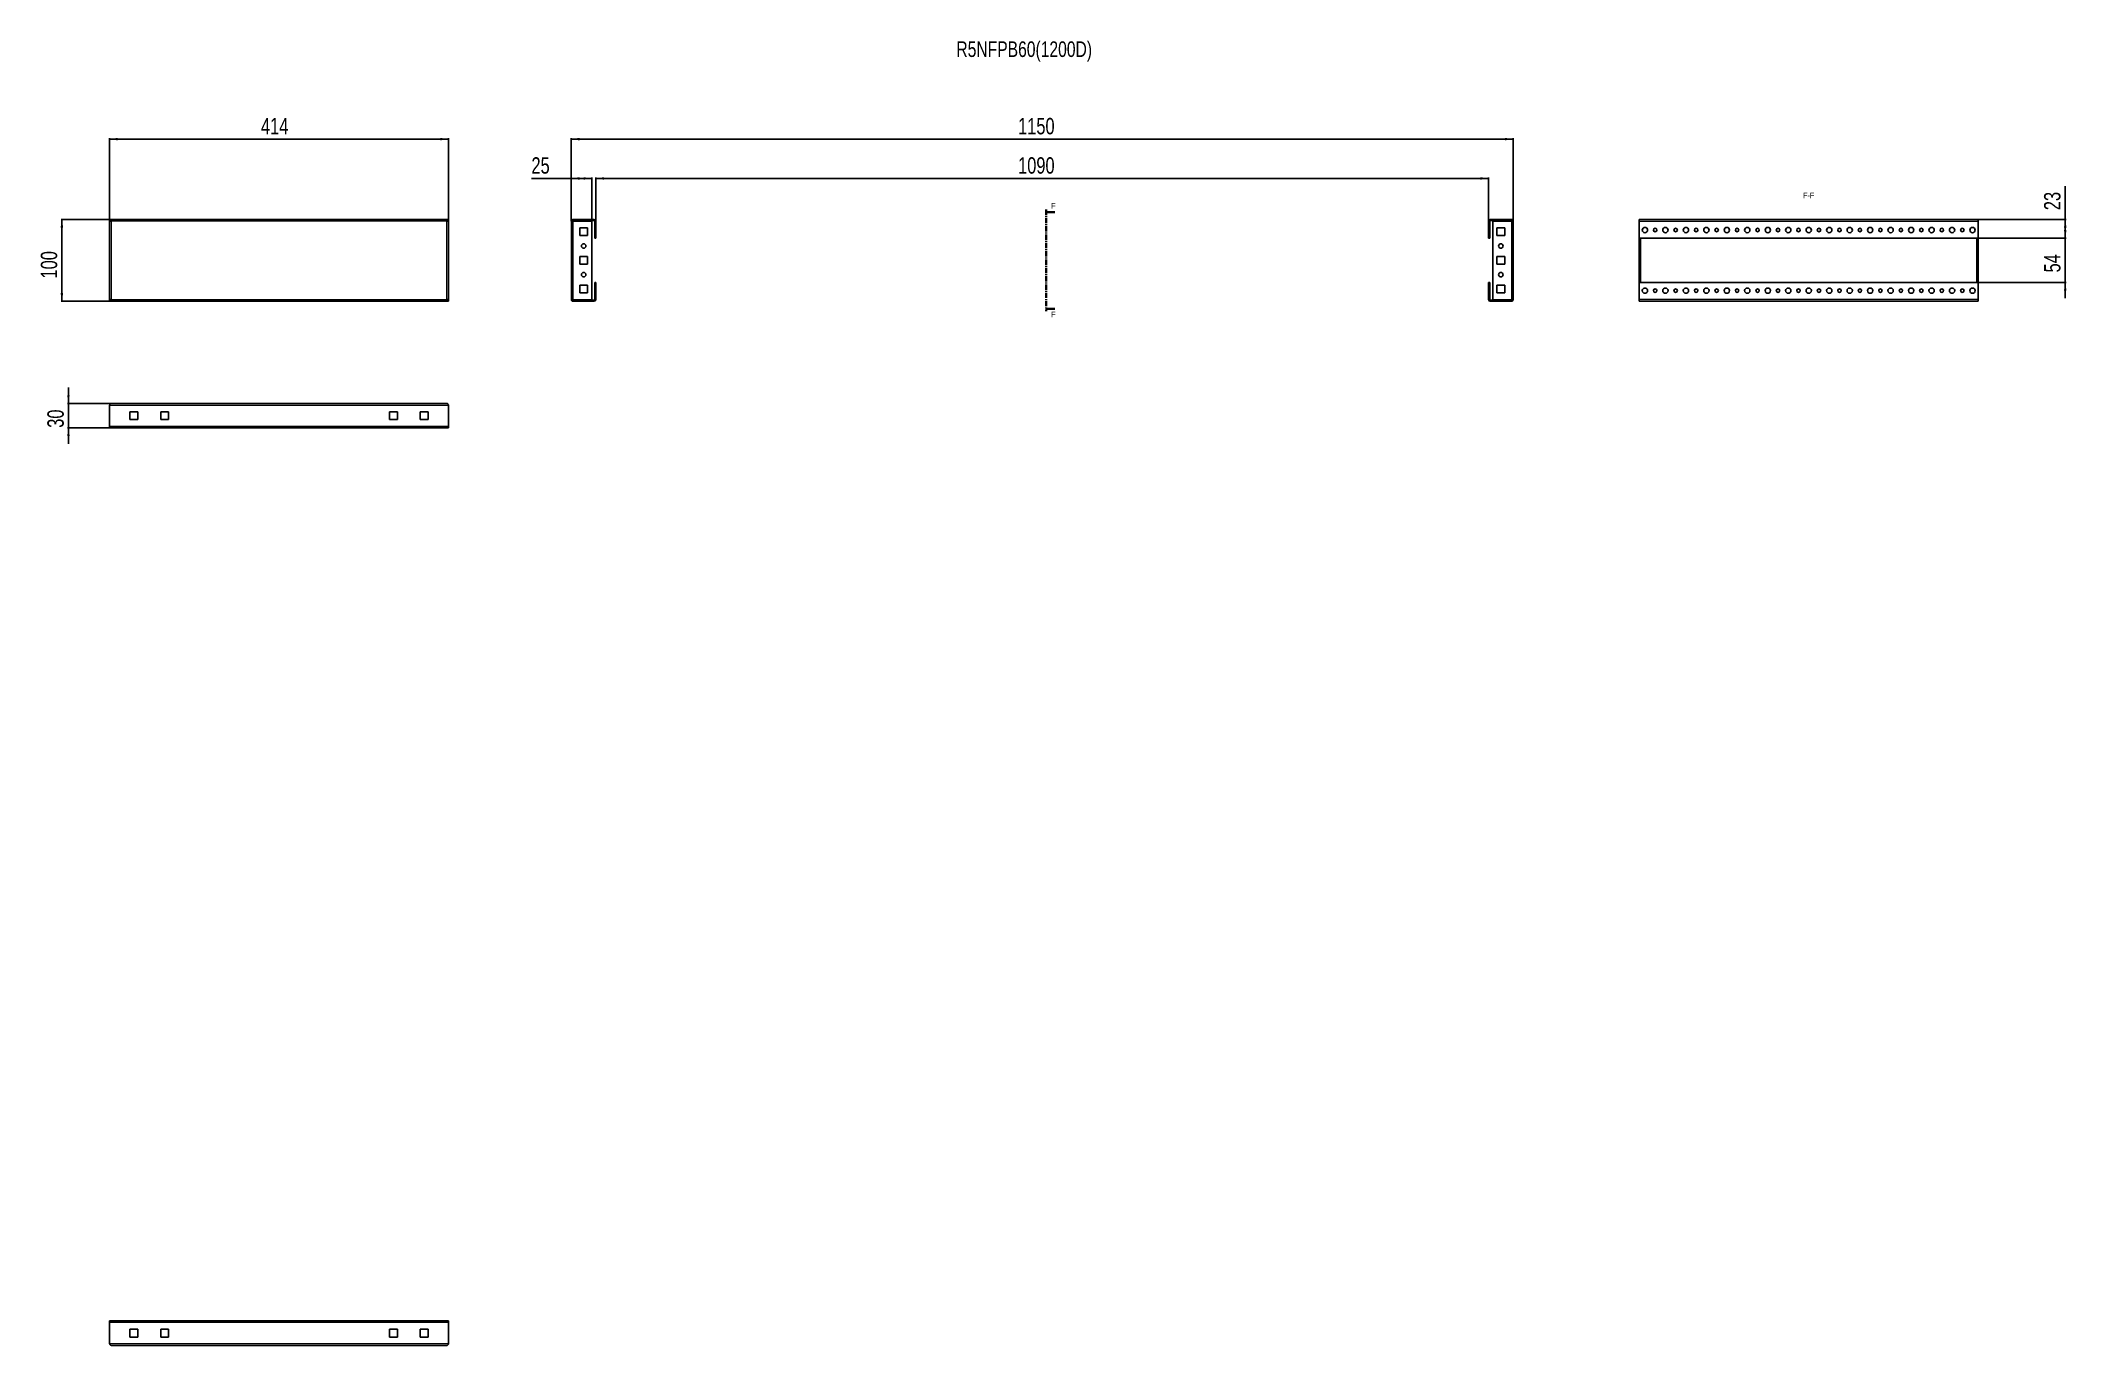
# Model space of a CAD drawing. Header units: millimetres. Extents: x -114 to 2360, y -1042 to 551.
import ezdxf

# ---------------------------------------------------------------- set-up
doc = ezdxf.new("R2010")
doc.units = ezdxf.units.MM
doc.linetypes.add('CENTER', pattern=[10.16, 6.35, -1.27, 1.27, -1.27])
doc.layers.add('FORMAT', color=7, linetype='Continuous')
doc.styles.add('SLDTEXTSTYLE0', font='TXT', dxfattribs={"width": 0.75})
doc.dimstyles.new('SLDDIMSTYLE0', dxfattribs={"dimtxt": 20, "dimasz": 10, "dimexe": 0, "dimexo": 0.0625, "dimgap": 5, "dimtad": 2, "dimdec": 1, "dimrnd": 1e-09, "dimzin": 12, "dimdsep": 46, "dimtxsty": 'SLDTEXTSTYLE0', "dimsah": 1, "dimcen": 0.09, "dimadec": 0, "dimazin": 3, "dimtfac": 1, "dimtofl": 0, "dimtmove": 0, "dimatfit": 3, "dimfxl": 0, "dimfrac": 2, "dimtolj": 1, "dimtzin": 12, "dimarcsym": 0})
doc.dimstyles.new('SLDDIMSTYLE1', dxfattribs={"dimtxt": 20, "dimasz": 10, "dimexe": 0, "dimexo": 0.0625, "dimgap": 5, "dimtad": 2, "dimdec": 1, "dimrnd": 1e-09, "dimzin": 12, "dimdsep": 46, "dimtxsty": 'SLDTEXTSTYLE0', "dimsah": 1, "dimcen": 0.09, "dimadec": 0, "dimazin": 3, "dimtfac": 1, "dimtmove": 0, "dimatfit": 0, "dimfxl": 0, "dimfrac": 2, "dimtolj": 1, "dimtzin": 12, "dimarcsym": 0})

# ---------------------------------------------------------------- blocks, each defined once
blk = doc.blocks.new('_D')
at = {"layer": 'FORMAT'}
for p, q in [((-29.8, 330.6), (-29.8, 431.6)), ((-29.8, 430.6), (384.2, 430.6)), ((384.2, 330.6), (384.2, 431.6))]:
    blk.add_line(p, q, dxfattribs=at)
for points in [[(-29.8, 430.6), (-19.8, 429), (-19.8, 432.1)], [(384.2, 430.6), (374.2, 432.1), (374.2, 429)]]:
    blk.add_solid(points, dxfattribs=at)
at = {"layer": 'FORMAT', "insert": (155.1, 456.4), "char_height": 20, "attachment_point": 1, "style": 'SLDTEXTSTYLE0'}
blk.add_mtext('414', dxfattribs=at)
blk = doc.blocks.new('_D_1')
at = {"layer": 'FORMAT'}
for p, q in [((-29.8, 332.6), (-88.9, 332.6)), ((-87.9, 332.6), (-87.9, 232.6)), ((-29.8, 232.6), (-88.9, 232.6))]:
    blk.add_line(p, q, dxfattribs=at)
for points in [[(-87.9, 332.6), (-89.5, 322.6), (-86.4, 322.6)], [(-87.9, 232.6), (-86.4, 242.6), (-89.5, 242.6)]]:
    blk.add_solid(points, dxfattribs=at)
at = {"layer": 'FORMAT', "insert": (-113.7, 260.4), "char_height": 20, "attachment_point": 1, "rotation": 90, "style": 'SLDTEXTSTYLE0'}
blk.add_mtext('100', dxfattribs=at)
blk = doc.blocks.new('_D_2')
at = {"layer": 'FORMAT'}
for p, q in [((534.1, 330.5), (534.1, 431.6)), ((534.1, 430.6), (1684.1, 430.6)), ((1684.1, 330.5), (1684.1, 431.6))]:
    blk.add_line(p, q, dxfattribs=at)
for points in [[(534.1, 430.6), (544.1, 429), (544.1, 432.1)], [(1684.1, 430.6), (1674.1, 432.1), (1674.1, 429)]]:
    blk.add_solid(points, dxfattribs=at)
at = {"layer": 'FORMAT', "insert": (1079.6, 456.4), "char_height": 20, "attachment_point": 1, "style": 'SLDTEXTSTYLE0'}
blk.add_mtext('1150', dxfattribs=at)
blk = doc.blocks.new('_D_3')
at = {"layer": 'FORMAT'}
for p, q in [((564.1, 330.5), (564.1, 383.6)), ((564.1, 382.6), (1654.1, 382.6)), ((1654.1, 330.5), (1654.1, 383.6))]:
    blk.add_line(p, q, dxfattribs=at)
for points in [[(564.1, 382.6), (574.1, 381), (574.1, 384.1)], [(1654.1, 382.6), (1644.1, 384.1), (1644.1, 381)]]:
    blk.add_solid(points, dxfattribs=at)
at = {"layer": 'FORMAT', "insert": (1079.6, 408.4), "char_height": 20, "attachment_point": 1, "style": 'SLDTEXTSTYLE0'}
blk.add_mtext('1090', dxfattribs=at)
blk = doc.blocks.new('_D_4')
at = {"layer": 'FORMAT'}
for p, q in [((534.1, 382.6), (485.4, 382.6)), ((534.1, 330.5), (534.1, 383.6)), ((559.1, 382.6), (534.1, 382.6)), ((559.1, 330.6), (559.1, 383.6))]:
    blk.add_line(p, q, dxfattribs=at)
for points in [[(534.1, 382.6), (544.1, 381), (544.1, 384.1)], [(559.1, 382.6), (549.1, 384.1), (549.1, 381)]]:
    blk.add_solid(points, dxfattribs=at)
at = {"layer": 'FORMAT', "insert": (485.4, 408.4), "char_height": 20, "attachment_point": 1, "style": 'SLDTEXTSTYLE0'}
blk.add_mtext('25', dxfattribs=at)
blk = doc.blocks.new('_D_5')
at = {"layer": 'FORMAT'}
for p, q in [((-79.9, 108), (-79.9, 127.3)), ((-27.7, 108), (-80.9, 108)), ((-79.9, 108), (-79.9, 78)), ((-29.8, 78), (-80.9, 78)), ((-79.9, 78), (-79.9, 58.8))]:
    blk.add_line(p, q, dxfattribs=at)
for points in [[(-79.9, 108), (-78.4, 118), (-81.5, 118)], [(-79.9, 78), (-81.5, 68), (-78.4, 68)]]:
    blk.add_solid(points, dxfattribs=at)
at = {"layer": 'FORMAT', "insert": (-105.7, 78.2), "char_height": 20, "attachment_point": 1, "rotation": 90, "style": 'SLDTEXTSTYLE0'}
blk.add_mtext('30', dxfattribs=at)
blk = doc.blocks.new('_D_6')
at = {"layer": 'FORMAT'}
for p, q in [((2358.2, 309.6), (2358.2, 328.8)), ((2251.1, 309.6), (2359.2, 309.6)), ((2358.2, 255.6), (2358.2, 309.6)), ((2251.1, 255.6), (2359.2, 255.6)), ((2358.2, 255.6), (2358.2, 236.3))]:
    blk.add_line(p, q, dxfattribs=at)
for points in [[(2358.2, 309.6), (2359.8, 319.6), (2356.7, 319.6)], [(2358.2, 255.6), (2356.7, 245.6), (2359.8, 245.6)]]:
    blk.add_solid(points, dxfattribs=at)
at = {"layer": 'FORMAT', "insert": (2332.4, 267.8), "char_height": 20, "attachment_point": 1, "rotation": 90, "style": 'SLDTEXTSTYLE0'}
blk.add_mtext('54', dxfattribs=at)
blk = doc.blocks.new('_D_7')
at = {"layer": 'FORMAT'}
for p, q in [((2358.2, 332.6), (2358.2, 373.3)), ((2252.1, 332.6), (2359.2, 332.6)), ((2358.2, 309.6), (2358.2, 332.6)), ((2251.1, 309.6), (2359.2, 309.6))]:
    blk.add_line(p, q, dxfattribs=at)
for points in [[(2358.2, 332.6), (2356.7, 322.6), (2359.8, 322.6)], [(2358.2, 309.6), (2359.8, 319.6), (2356.7, 319.6)]]:
    blk.add_solid(points, dxfattribs=at)
at = {"layer": 'FORMAT', "insert": (2332.4, 343.8), "char_height": 20, "attachment_point": 1, "rotation": 90, "style": 'SLDTEXTSTYLE0'}
blk.add_mtext('23', dxfattribs=at)

msp = doc.modelspace()

# ---------------------------------------------------------------- linework, layer by layer
at = {"color": 7, "linetype": 'Continuous', "lineweight": 25}
for p, q in [((-29.78, 331.07), (-29.78, 332.57)), ((384.22, 332.57), (-29.78, 332.57)), ((-29.78, 331.07), (-29.78, 330.57)), ((-29.78, 330.57), (-29.78, 234.57)), ((-29.78, 330.57), (-28.28, 330.57)), ((384.22, 330.57), (382.72, 330.57)), ((384.22, 332.57), (384.22, 331.07)), ((384.22, 330.57), (384.22, 331.07)), ((384.22, 234.57), (384.22, 330.57)), ((534.14, 234.67), (534.14, 330.47)), ((536.24, 332.57), (536.24, 331.07)), ((536.24, 332.57), (562.04, 332.57)), ((536.24, 331.07), (562.04, 331.07)), ((536.24, 330.57), (559.14, 330.57)), ((544.39, 322.32), (544.39, 312.82)), ((553.89, 322.32), (544.39, 322.32)), ((553.89, 312.82), (553.89, 322.32)), ((559.14, 234.57), (559.14, 330.57)), ((562.64, 330.47), (562.64, 310.57)), ((564.14, 330.47), (564.14, 310.57)), ((1654.14, 310.57), (1654.14, 330.47)), ((1655.64, 310.57), (1655.64, 330.47)), ((1656.24, 332.57), (1682.04, 332.57)), ((1656.24, 331.07), (1682.04, 331.07)), ((1659.14, 234.57), (1659.14, 330.57)), ((1682.04, 330.57), (1659.14, 330.57)), ((1664.39, 322.32), (1673.89, 322.32)), ((1664.39, 312.82), (1664.39, 322.32)), ((1673.89, 322.32), (1673.89, 312.82)), ((1682.04, 331.07), (1682.04, 332.57)), ((1684.14, 330.47), (1684.14, 234.67)), ((1838.06, 330.47), (1838.06, 332.57)), ((1838.06, 332.57), (2252.06, 332.57)), ((1838.06, 330.47), (1838.06, 310.57)), ((2252.06, 332.57), (2252.06, 330.47)), ((2252.06, 310.57), (2252.06, 330.47)), ((544.39, 312.82), (553.89, 312.82)), ((562.64, 310.57), (564.14, 310.57)), ((562.64, 309.57), (562.64, 310.57)), ((564.14, 309.57), (562.64, 309.57)), ((564.14, 310.57), (564.14, 309.57)), ((1654.14, 310.57), (1655.64, 310.57)), ((1654.14, 309.57), (1654.14, 310.57)), ((1655.64, 309.57), (1654.14, 309.57)), ((1655.64, 310.57), (1655.64, 309.57)), ((1673.89, 312.82), (1664.39, 312.82)), ((1838.06, 310.57), (1839.06, 309.57)), ((1838.06, 254.57), (1838.06, 310.57)), ((1839.06, 309.57), (2251.06, 309.57)), ((1839.56, 255.57), (1839.56, 309.57)), ((2250.56, 255.57), (2250.56, 309.57)), ((2251.06, 309.57), (2252.06, 310.57)), ((2252.06, 254.57), (2252.06, 310.57)), ((544.39, 287.32), (544.39, 277.82)), ((553.89, 287.32), (544.39, 287.32)), ((544.39, 277.82), (553.89, 277.82)), ((553.89, 277.82), (553.89, 287.32)), ((1664.39, 287.32), (1673.89, 287.32)), ((1664.39, 277.82), (1664.39, 287.32)), ((1673.89, 277.82), (1664.39, 277.82)), ((1673.89, 287.32), (1673.89, 277.82)), ((553.89, 252.32), (544.39, 252.32)), ((544.39, 252.32), (544.39, 242.82)), ((553.89, 242.82), (553.89, 252.32)), ((562.64, 254.57), (562.64, 255.57)), ((562.64, 255.57), (564.14, 255.57)), ((564.14, 254.57), (562.64, 254.57)), ((562.64, 254.57), (562.64, 234.67)), ((564.14, 255.57), (564.14, 254.57)), ((564.14, 254.57), (564.14, 234.67)), ((1654.14, 255.57), (1655.64, 255.57)), ((1654.14, 254.57), (1654.14, 255.57)), ((1654.14, 234.67), (1654.14, 254.57)), ((1655.64, 254.57), (1654.14, 254.57)), ((1655.64, 255.57), (1655.64, 254.57)), ((1655.64, 234.67), (1655.64, 254.57)), ((1664.39, 252.32), (1673.89, 252.32)), ((1664.39, 242.82), (1664.39, 252.32)), ((1673.89, 252.32), (1673.89, 242.82)), ((1839.06, 255.57), (1838.06, 254.57)), ((1838.06, 254.57), (1838.06, 234.67)), ((2251.06, 255.57), (1839.06, 255.57)), ((2252.06, 254.57), (2251.06, 255.57)), ((2252.06, 234.67), (2252.06, 254.57)), ((-28.28, 234.57), (-29.78, 234.57)), ((-29.78, 234.57), (-29.78, 234.07)), ((-29.78, 234.07), (-29.78, 232.57)), ((-29.78, 232.57), (384.22, 232.57)), ((382.72, 234.57), (384.22, 234.57)), ((384.22, 234.07), (384.22, 234.57)), ((384.22, 232.57), (384.22, 234.07)), ((536.24, 234.57), (559.14, 234.57)), ((536.24, 232.57), (536.24, 234.07)), ((562.04, 234.07), (536.24, 234.07)), ((562.04, 232.57), (536.24, 232.57)), ((544.39, 242.82), (553.89, 242.82)), ((1682.04, 234.07), (1656.24, 234.07)), ((1682.04, 232.57), (1656.24, 232.57)), ((1682.04, 234.57), (1659.14, 234.57)), ((1673.89, 242.82), (1664.39, 242.82)), ((1682.04, 234.07), (1682.04, 232.57)), ((1838.06, 232.57), (1838.06, 234.67)), ((2252.06, 232.57), (1838.06, 232.57)), ((2252.06, 234.67), (2252.06, 232.57)), ((-29.78, 105.92), (-29.78, 80.12)), ((-27.68, 108.02), (382.12, 108.02)), ((384.22, 80.12), (384.22, 105.92)), ((-29.78, 78.02), (-29.78, 80.12)), ((-29.78, 78.02), (384.22, 78.02)), ((-4.78, 97.77), (4.72, 97.77)), ((-4.78, 88.27), (-4.78, 97.77)), ((4.72, 88.27), (-4.78, 88.27)), ((4.72, 97.77), (4.72, 88.27)), ((32.72, 97.77), (42.22, 97.77)), ((32.72, 88.27), (32.72, 97.77)), ((42.22, 88.27), (32.72, 88.27)), ((42.22, 97.77), (42.22, 88.27)), ((321.72, 97.77), (312.22, 97.77)), ((312.22, 97.77), (312.22, 88.27)), ((312.22, 88.27), (321.72, 88.27)), ((321.72, 88.27), (321.72, 97.77)), ((349.72, 97.77), (349.72, 88.27)), ((359.22, 97.77), (349.72, 97.77)), ((349.72, 88.27), (359.22, 88.27)), ((359.22, 88.27), (359.22, 97.77)), ((384.22, 80.12), (384.22, 78.02)), ((384.22, -1011.98), (-29.78, -1011.98)), ((-29.78, -1014.08), (-29.78, -1011.98)), ((-29.78, -1014.08), (-29.78, -1039.88)), ((384.22, -1011.98), (384.22, -1014.08)), ((384.22, -1039.88), (384.22, -1014.08)), ((4.72, -1022.23), (-4.78, -1022.23)), ((-4.78, -1022.23), (-4.78, -1031.73)), ((-4.78, -1031.73), (4.72, -1031.73)), ((4.72, -1031.73), (4.72, -1022.23)), ((42.22, -1022.23), (32.72, -1022.23)), ((32.72, -1022.23), (32.72, -1031.73)), ((32.72, -1031.73), (42.22, -1031.73)), ((42.22, -1031.73), (42.22, -1022.23)), ((312.22, -1031.73), (312.22, -1022.23)), ((312.22, -1022.23), (321.72, -1022.23)), ((321.72, -1031.73), (312.22, -1031.73)), ((321.72, -1022.23), (321.72, -1031.73)), ((349.72, -1022.23), (359.22, -1022.23)), ((349.72, -1031.73), (349.72, -1022.23)), ((359.22, -1031.73), (349.72, -1031.73)), ((359.22, -1022.23), (359.22, -1031.73)), ((382.12, -1041.98), (-27.68, -1041.98))]:
    msp.add_line(p, q, dxfattribs=at)
at = {"color": 8, "linetype": 'Continuous', "lineweight": 18}
for p, q in [((382.12, 330.47), (-27.68, 330.47)), ((-27.68, 330.47), (-27.68, 234.67)), ((382.12, 234.67), (382.12, 330.47)), ((536.24, 234.57), (536.24, 330.57)), ((562.04, 331.07), (562.04, 332.57)), ((562.64, 330.47), (564.14, 330.47)), ((1655.64, 330.47), (1654.14, 330.47)), ((1656.24, 331.07), (1656.24, 332.57)), ((1682.04, 330.57), (1682.04, 234.57)), ((1838.06, 330.47), (2252.06, 330.47)), ((1840.16, 255.57), (1840.16, 309.57)), ((2249.96, 309.57), (2249.96, 255.57)), ((-27.68, 234.67), (382.12, 234.67)), ((562.04, 234.07), (562.04, 232.57)), ((562.64, 234.67), (564.14, 234.67)), ((1655.64, 234.67), (1654.14, 234.67)), ((1656.24, 234.07), (1656.24, 232.57)), ((2252.06, 234.67), (1838.06, 234.67)), ((-29.78, 105.92), (384.22, 105.92)), ((-29.78, 80.12), (384.22, 80.12)), ((384.22, -1014.08), (-29.78, -1014.08)), ((384.22, -1039.88), (-29.78, -1039.88))]:
    msp.add_line(p, q, dxfattribs=at)
at = {"color": 7, "linetype": 'CENTER', "lineweight": 35}
msp.add_line((1113.89, 344.57), (1113.89, 220.56), dxfattribs=at)
at = {"color": 7, "linetype": 'Continuous', "lineweight": 35}
for p, q in [((1124.53, 341.57), (1113.89, 341.57)), ((1124.53, 223.56), (1113.89, 223.56))]:
    msp.add_line(p, q, dxfattribs=at)
at = {"color": 7, "linetype": 'Continuous', "lineweight": 25}
for centre, radius in [((1845.06, 319.57), 3.25), ((1857.56, 319.57), 2.1), ((1870.06, 319.57), 3.25), ((1882.56, 319.57), 2.1), ((1895.06, 319.57), 3.25), ((1907.56, 319.57), 2.1), ((1920.06, 319.57), 3.25), ((1932.56, 319.57), 2.1), ((1945.06, 319.57), 3.25), ((1957.56, 319.57), 2.1), ((1970.06, 319.57), 3.25), ((1982.56, 319.57), 2.1), ((1995.06, 319.57), 3.25), ((2007.56, 319.57), 2.1), ((2020.06, 319.57), 3.25), ((2032.56, 319.57), 2.1), ((2045.06, 319.57), 3.25), ((2057.56, 319.57), 2.1), ((2070.06, 319.57), 3.25), ((2082.56, 319.57), 2.1), ((2095.06, 319.57), 3.25), ((2107.56, 319.57), 2.1), ((2120.06, 319.57), 3.25), ((2132.56, 319.57), 2.1), ((2145.06, 319.57), 3.25), ((2157.56, 319.57), 2.1), ((2170.06, 319.57), 3.25), ((2182.56, 319.57), 2.1), ((2195.06, 319.57), 3.25), ((2207.56, 319.57), 2.1), ((2220.06, 319.57), 3.25), ((2232.56, 319.57), 2.1), ((2245.06, 319.57), 3.25), ((549.14, 300.07), 2.75), ((1669.14, 300.07), 2.75), ((549.14, 265.07), 2.75), ((1669.14, 265.07), 2.75), ((1845.06, 245.57), 3.25), ((1857.56, 245.57), 2.1), ((1870.06, 245.57), 3.25), ((1882.56, 245.57), 2.1), ((1895.06, 245.57), 3.25), ((1907.56, 245.57), 2.1), ((1920.06, 245.57), 3.25), ((1932.56, 245.57), 2.1), ((1945.06, 245.57), 3.25), ((1957.56, 245.57), 2.1), ((1970.06, 245.57), 3.25), ((1982.56, 245.57), 2.1), ((1995.06, 245.57), 3.25), ((2007.56, 245.57), 2.1), ((2020.06, 245.57), 3.25), ((2032.56, 245.57), 2.1), ((2045.06, 245.57), 3.25), ((2057.56, 245.57), 2.1), ((2070.06, 245.57), 3.25), ((2082.56, 245.57), 2.1), ((2095.06, 245.57), 3.25), ((2107.56, 245.57), 2.1), ((2120.06, 245.57), 3.25), ((2132.56, 245.57), 2.1), ((2145.06, 245.57), 3.25), ((2157.56, 245.57), 2.1), ((2170.06, 245.57), 3.25), ((2182.56, 245.57), 2.1), ((2195.06, 245.57), 3.25), ((2207.56, 245.57), 2.1), ((2220.06, 245.57), 3.25), ((2232.56, 245.57), 2.1), ((2245.06, 245.57), 3.25)]:
    msp.add_circle(centre, radius, dxfattribs=at)
for centre, radius, start, end in [((562.04, 330.47), 2.1, 0, 90), ((562.04, 330.47), 0.6, 0, 90), ((1656.24, 330.47), 2.1, 90, 180), ((1656.24, 330.47), 0.6, 90, 180), ((562.04, 234.67), 2.1, 270, 0), ((562.04, 234.67), 0.6, 270, 0), ((1656.24, 234.67), 2.1, 180, 270), ((1656.24, 234.67), 0.6, 180, 270)]:
    msp.add_arc(centre, radius, start, end, dxfattribs=at)
for points, knots in [([(-27.68, 330.47), (-27.86, 330.75), (-28.22, 331.31), (-28.75, 332.01), (-29.27, 332.48), (-29.62, 332.54), (-29.78, 332.57)], [0, 0, 0, 0, 0.25475266, 0.50964469, 0.7645377, 1, 1, 1, 1]), ([(-27.68, 330.47), (-27.86, 330.55), (-28.23, 330.71), (-28.92, 330.98), (-29.44, 331.03), (-29.78, 331.07)], [0, 0, 0, 0, 0.2598775, 0.5197391, 1, 1, 1, 1]), ([(1684.14, 330.47), (1684.11, 330.75), (1684.04, 331.31), (1683.54, 332.01), (1682.84, 332.48), (1682.3, 332.54), (1682.04, 332.57)], [0, 0, 0, 0, 0.25475266, 0.50964469, 0.7645377, 1, 1, 1, 1]), ([(1682.64, 330.47), (1682.63, 330.55), (1682.61, 330.71), (1682.42, 330.98), (1682.19, 331.03), (1682.04, 331.07)], [0, 0, 0, 0, 0.2598775, 0.5197391, 1, 1, 1, 1]), ([(382.12, 108.02), (382.3, 107.99), (382.65, 107.92), (383.19, 107.42), (383.71, 106.72), (384.06, 106.18), (384.22, 105.92)], [0, 0, 0, 0, 0.25475266, 0.50964469, 0.7645377, 1, 1, 1, 1]), ([(-27.68, -1041.98), (-27.86, -1041.95), (-28.22, -1041.88), (-28.75, -1041.38), (-29.27, -1040.68), (-29.62, -1040.14), (-29.78, -1039.88)], [0, 0, 0, 0, 0.25475266, 0.50964469, 0.7645377, 1, 1, 1, 1])]:
    msp.add_open_spline(points, degree=3, knots=knots, dxfattribs=at)
for points in [[(-29.78, 330.57), (-29.75, 330.56), (-29.69, 330.54), (-29.2, 330.52), (-28.51, 330.49), (-27.96, 330.47), (-27.68, 330.47)], [(384.22, 332.57), (384.04, 332.53), (383.69, 332.47), (383.17, 331.99), (382.64, 331.29), (382.29, 330.74), (382.12, 330.47)], [(384.22, 331.07), (383.87, 331.03), (383.17, 330.95), (382.47, 330.63), (382.12, 330.47)], [(382.12, 330.47), (382.39, 330.47), (382.95, 330.49), (383.64, 330.52), (384.13, 330.54), (384.19, 330.56), (384.22, 330.57)], [(536.24, 332.57), (535.97, 332.53), (535.41, 332.47), (534.72, 331.99), (534.23, 331.29), (534.17, 330.74), (534.14, 330.47)], [(534.14, 330.47), (534.17, 330.47), (534.23, 330.49), (534.72, 330.52), (535.41, 330.54), (535.97, 330.56), (536.24, 330.57)], [(536.24, 331.07), (536.08, 331.03), (535.75, 330.95), (535.68, 330.63), (535.64, 330.47)], [(1682.04, 330.57), (1682.32, 330.56), (1682.87, 330.54), (1683.56, 330.52), (1684.05, 330.49), (1684.11, 330.47), (1684.14, 330.47)], [(-29.78, 232.57), (-29.61, 232.6), (-29.26, 232.66), (-28.73, 233.15), (-28.21, 233.84), (-27.86, 234.39), (-27.68, 234.67)], [(-27.68, 234.67), (-27.96, 234.66), (-28.51, 234.64), (-29.2, 234.62), (-29.69, 234.59), (-29.75, 234.57), (-29.78, 234.57)], [(-29.78, 234.07), (-29.43, 234.1), (-28.73, 234.18), (-28.03, 234.5), (-27.68, 234.67)], [(382.12, 234.67), (382.29, 234.39), (382.64, 233.84), (383.17, 233.15), (383.69, 232.66), (384.04, 232.6), (384.22, 232.57)], [(384.22, 234.57), (384.19, 234.57), (384.13, 234.59), (383.64, 234.62), (382.95, 234.64), (382.39, 234.66), (382.12, 234.67)], [(382.12, 234.67), (382.47, 234.5), (383.17, 234.18), (383.87, 234.1), (384.22, 234.07)], [(536.24, 234.57), (535.97, 234.57), (535.41, 234.59), (534.72, 234.62), (534.23, 234.64), (534.17, 234.66), (534.14, 234.67)], [(534.14, 234.67), (534.17, 234.39), (534.23, 233.84), (534.72, 233.15), (535.41, 232.66), (535.97, 232.6), (536.24, 232.57)], [(535.64, 234.67), (535.68, 234.5), (535.75, 234.18), (536.08, 234.1), (536.24, 234.07)], [(1684.14, 234.67), (1684.11, 234.66), (1684.05, 234.64), (1683.56, 234.62), (1682.87, 234.59), (1682.32, 234.57), (1682.04, 234.57)], [(1682.04, 234.07), (1682.2, 234.1), (1682.53, 234.18), (1682.6, 234.5), (1682.64, 234.67)], [(1682.04, 232.57), (1682.32, 232.6), (1682.87, 232.66), (1683.56, 233.15), (1684.05, 233.84), (1684.11, 234.39), (1684.14, 234.67)], [(-29.78, 105.92), (-29.61, 106.19), (-29.26, 106.75), (-28.73, 107.44), (-28.21, 107.92), (-27.86, 107.99), (-27.68, 108.02)], [(384.22, -1039.88), (384.04, -1040.16), (383.69, -1040.71), (383.17, -1041.4), (382.64, -1041.89), (382.29, -1041.95), (382.12, -1041.98)]]:
    msp.add_open_spline(points, degree=3, dxfattribs=at)
at = {"color": 7, "linetype": 'Continuous', "lineweight": 35}
for points in [[(1113.89, 341.57), (1120.89, 340.45), (1120.89, 342.69)], [(1113.89, 223.56), (1120.89, 222.44), (1120.89, 224.68)]]:
    msp.add_solid(points, dxfattribs=at)

# ---------------------------------------------------------------- texts
at = {"color": 7, "linetype": 'Continuous', "char_height": 7, "attachment_point": 1, "style": 'SLDTEXTSTYLE0'}
for insert in [(1120, 352.67), (1120, 219.87)]:
    msp.add_mtext('F', dxfattribs=dict(at, insert=insert))
at = {"layer": 'FORMAT', "style": 'SLDTEXTSTYLE0'}
for s, insert, char_height, attachment_point in [('R5NFPB60(1200D)', (1004.27, 549.88), 19.05, 1), ('F-F', (2044.97, 365.26), 7, 2)]:
    msp.add_mtext(s, dxfattribs=dict(at, insert=insert, char_height=char_height, attachment_point=attachment_point))

# ---------------------------------------------------------------- dimensions: what is measured, and where the dimension line sits
at = {"layer": 'FORMAT'}
for base, p1, p2, picture, middle in [((384.22, 430.57), (-29.78, 330.57), (384.22, 330.57), '_D', (177.22, 430.57)), ((1684.14, 430.57), (534.14, 330.47), (1684.14, 330.47), '_D_2', (1109.14, 430.57)), ((534.14, 382.57), (559.14, 330.57), (534.14, 330.47), '_D_4', (500.14, 382.57)), ((1654.14, 382.57), (564.14, 330.47), (1654.14, 330.47), '_D_3', (1109.14, 382.57))]:
    dim = msp.add_linear_dim(base=base, p1=p1, p2=p2, dimstyle='SLDDIMSTYLE0', dxfattribs=at)
    dim.commit()
    dim.dimension.update_dxf_attribs({"geometry": picture, "text_midpoint": middle, "dimtype": 160})
for base, p1, p2, dimstyle, picture, middle in [((2358.22, 332.57), (2251.06, 309.57), (2252.06, 332.57), 'SLDDIMSTYLE0', '_D_7', (2358.22, 358.57)), ((-87.95, 232.57), (-29.78, 332.57), (-29.78, 232.57), 'SLDDIMSTYLE0', '_D_1', (-87.95, 282.57)), ((2358.22, 309.57), (2251.06, 255.57), (2251.06, 309.57), 'SLDDIMSTYLE1', '_D_6', (2358.22, 282.57)), ((-79.95, 78.02), (-27.68, 108.02), (-29.78, 78.02), 'SLDDIMSTYLE1', '_D_5', (-79.95, 93.02))]:
    dim = msp.add_linear_dim(base=base, p1=p1, p2=p2, angle=90, dimstyle=dimstyle, dxfattribs=at)
    dim.commit()
    dim.dimension.update_dxf_attribs({"geometry": picture, "text_midpoint": middle, "dimtype": 160})

doc.saveas('drawing.dxf')
